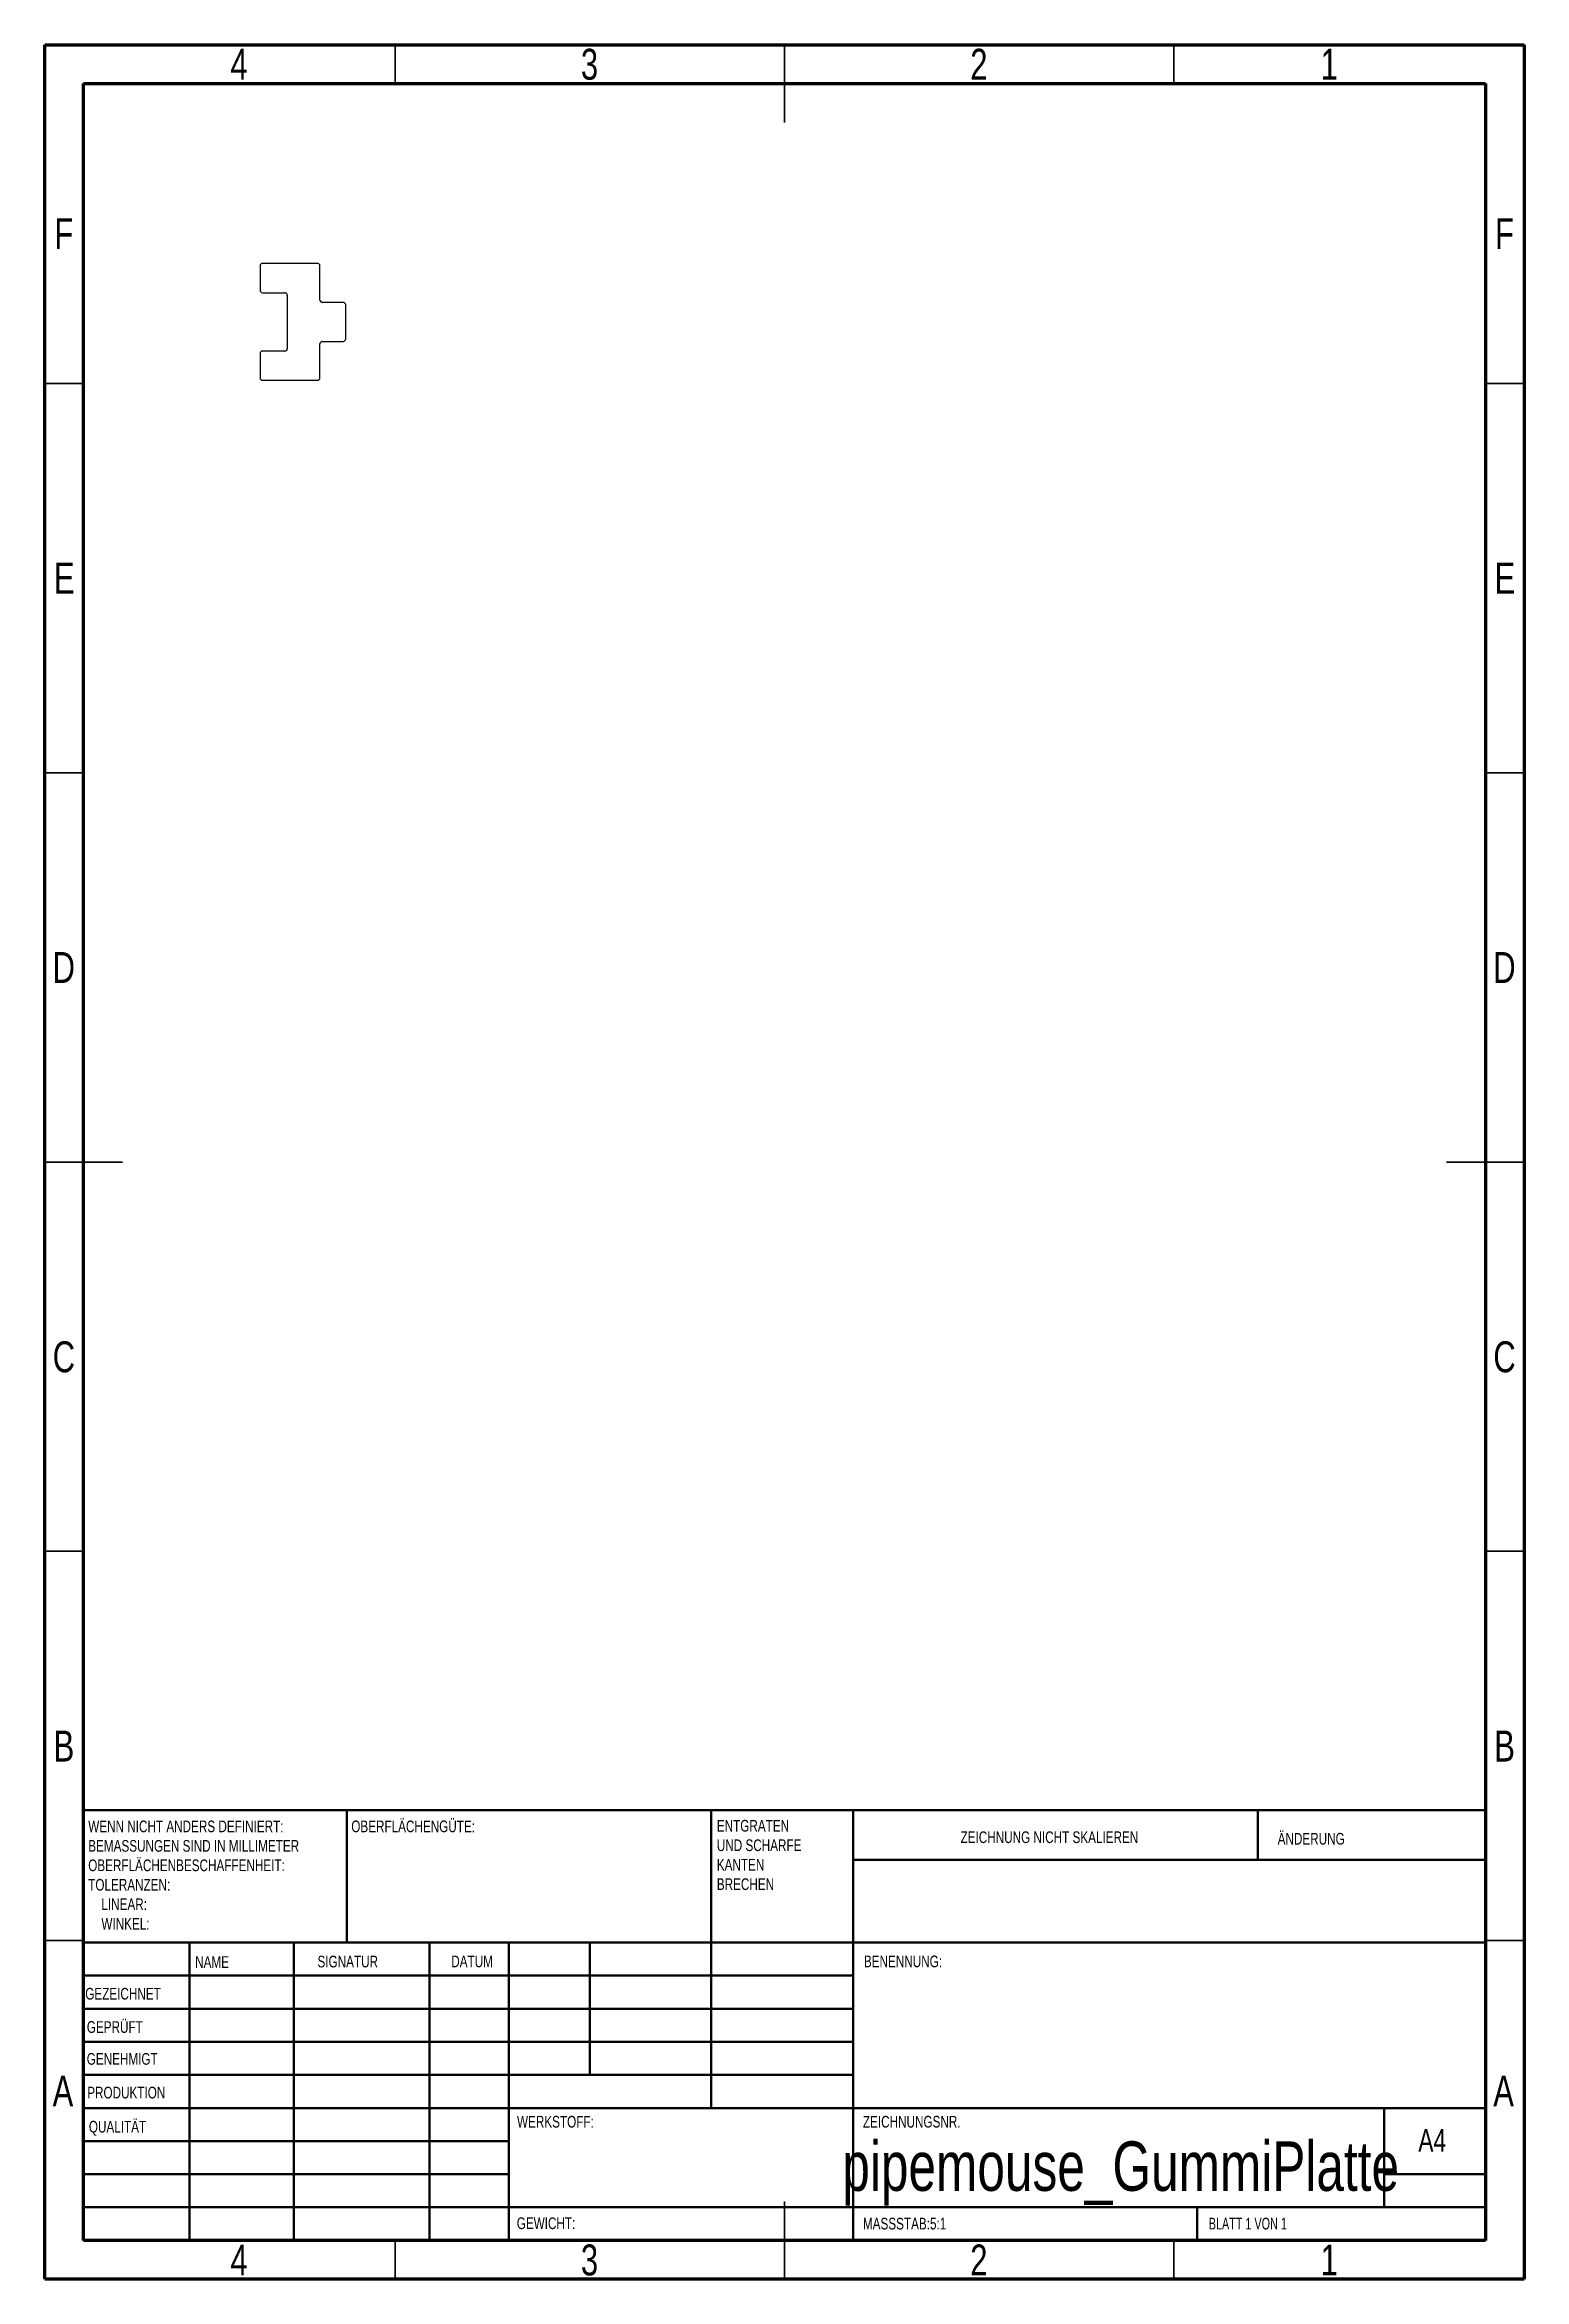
# Model space of a CAD drawing. Header units: millimetres. Extents: x 15 to 205, y 5 to 292.
import ezdxf

# ---------------------------------------------------------------- set-up
doc = ezdxf.new("R2010")
doc.units = ezdxf.units.MM
doc.styles.add('SLDTEXTSTYLE0', font='TXT', dxfattribs={"width": 0.75})
doc.styles.add('SLDTEXTSTYLE1', font='TXT', dxfattribs={"width": 0.692308})

# ---------------------------------------------------------------- blocks, each defined once
blk = doc.blocks.new('SW_NOTE_0')
at = {"color": 0, "linetype": 'Continuous', "lineweight": 0, "char_height": 1.5, "attachment_point": 1, "style": 'SLDTEXTSTYLE0'}
for s, insert in [('ENTGRATEN', (0, 1.93)), ('UND SCHARFE', (0, -0.57)), ('KANTEN', (0, -3.07)), ('BRECHEN', (0, -5.57))]:
    blk.add_mtext(s, dxfattribs=dict(at, insert=insert))
blk = doc.blocks.new('SW_NOTE_0_1')
at = {"color": 0, "linetype": 'Continuous', "lineweight": 0, "char_height": 1.5, "attachment_point": 1, "style": 'SLDTEXTSTYLE0'}
for s, insert in [('WENN NICHT ANDERS DEFINIERT:', (0, 1.93)), ('OBERFLÄCHENBESCHAFFENHEIT:', (0, -3.07)), ('BEMASSUNGEN SIND IN MILLIMETER', (0, -0.57)), ('TOLERANZEN:', (0, -5.57)), ('LINEAR:', (1.69, -8.07)), ('WINKEL:', (1.69, -10.57))]:
    blk.add_mtext(s, dxfattribs=dict(at, insert=insert))

msp = doc.modelspace()

# ---------------------------------------------------------------- linework, layer by layer
at = {"color": 7, "linetype": 'Continuous', "lineweight": 70}
for p, q in [((15, 5), (15, 292)), ((15, 292), (205, 292)), ((205, 292), (205, 5)), ((20, 10), (20, 287)), ((20, 287), (200, 287)), ((200, 287), (200, 10)), ((200, 10), (20, 10)), ((205, 5), (15, 5))]:
    msp.add_line(p, q, dxfattribs=at)
at = {"color": 7, "linetype": 'Continuous', "lineweight": 35}
for p, q in [((60, 287), (60, 292)), ((110, 292), (110, 282)), ((110, 287), (110, 292)), ((160, 287), (160, 292)), ((20, 248.5), (15, 248.5)), ((200, 248.5), (205, 248.5)), ((20, 198.5), (15, 198.5)), ((200, 198.5), (205, 198.5)), ((15, 148.5), (25, 148.5)), ((20, 148.5), (15, 148.5)), ((205, 148.5), (195, 148.5)), ((200, 148.5), (205, 148.5)), ((20, 98.5), (15, 98.5)), ((200, 98.5), (205, 98.5)), ((20, 48.5), (15, 48.5)), ((200, 48.5), (205, 48.5)), ((110, 5), (110, 15)), ((60, 10), (60, 5)), ((110, 10), (110, 5)), ((160, 10), (160, 5))]:
    msp.add_line(p, q, dxfattribs=at)
at = {"color": 7, "linetype": 'Continuous', "lineweight": 25}
for p, q in [((42.65, 263.6), (42.65, 260.45)), ((50.05, 263.9), (42.95, 263.9)), ((50.35, 259.2), (50.35, 263.6)), ((42.95, 260.15), (45.85, 260.15)), ((46.15, 259.85), (46.15, 252.95)), ((53.35, 258.9), (50.65, 258.9)), ((53.65, 254.2), (53.65, 258.6)), ((45.85, 252.65), (42.95, 252.65)), ((50.35, 249.2), (50.35, 253.6)), ((50.65, 253.9), (53.35, 253.9)), ((42.65, 252.35), (42.65, 249.2)), ((42.95, 248.9), (50.05, 248.9))]:
    msp.add_line(p, q, dxfattribs=at)
at = {"color": 7, "linetype": 'Continuous', "lineweight": 50}
for p, q in [((20, 65.25), (200, 65.25)), ((20, 65.25), (20, 10)), ((53.8, 48.25), (53.8, 65.25)), ((100.6, 65.25), (100.6, 27)), ((118.8, 65.25), (118.8, 10)), ((170.8, 58.88), (170.8, 65.25)), ((200, 58.88), (118.8, 58.88)), ((200, 48.25), (20, 48.25)), ((33.6, 48.25), (33.6, 10)), ((46.99, 48.25), (46.99, 10)), ((64.4, 48.25), (64.4, 10)), ((74.6, 10), (74.6, 48.25)), ((85, 31.25), (85, 48.25)), ((118.8, 44), (20, 44)), ((118.8, 39.75), (20, 39.75)), ((118.8, 35.5), (20, 35.5)), ((118.8, 31.25), (20, 31.25)), ((74.6, 27), (20, 27)), ((74.6, 27), (200, 27)), ((187, 14.25), (187, 27)), ((74.6, 22.75), (20, 22.75)), ((74.6, 18.5), (20, 18.5)), ((200, 18.5), (187, 18.5)), ((20, 14.25), (200, 14.25)), ((163, 10), (163, 14.25))]:
    msp.add_line(p, q, dxfattribs=at)
at = {"color": 7, "linetype": 'Continuous', "lineweight": 25}
for centre, start, end in [((42.95, 263.6), 90, 180), ((50.05, 263.6), 0, 90), ((42.95, 260.45), 180, 270), ((45.85, 259.85), 0, 90), ((50.65, 259.2), 180, 270), ((53.35, 258.6), 0, 90), ((42.95, 252.35), 90, 180), ((45.85, 252.95), 270, 0), ((50.65, 253.6), 90, 180), ((53.35, 254.2), 270, 0), ((42.95, 249.2), 180, 270), ((50.05, 249.2), 270, 0)]:
    msp.add_arc(centre, 0.3, start, end, dxfattribs=at)

# ---------------------------------------------------------------- block references
at = {"color": 7, "linetype": 'Continuous', "lineweight": 0}
for name, p in [('SW_NOTE_0_1', (20.59, 61.99)), ('SW_NOTE_0', (101.31, 62.07))]:
    msp.add_blockref(name, p, dxfattribs=at)

# ---------------------------------------------------------------- texts
for s, insert, char_height, attachment_point, style in [('4', (39.96, 291.47), 3.97, 2, 'SLDTEXTSTYLE0'), ('3', (84.96, 291.47), 3.97, 2, 'SLDTEXTSTYLE0'), ('2', (134.96, 291.47), 3.97, 2, 'SLDTEXTSTYLE0'), ('1', (179.96, 291.47), 3.97, 2, 'SLDTEXTSTYLE0'), ('F', (17.46, 269.72), 3.97, 2, 'SLDTEXTSTYLE0'), ('F', (202.46, 269.72), 3.97, 2, 'SLDTEXTSTYLE0'), ('E', (17.51, 225.47), 3.97, 2, 'SLDTEXTSTYLE0'), ('E', (202.51, 225.47), 3.97, 2, 'SLDTEXTSTYLE0'), ('D', (17.45, 175.47), 3.97, 2, 'SLDTEXTSTYLE0'), ('D', (202.45, 175.47), 3.97, 2, 'SLDTEXTSTYLE0'), ('C', (17.46, 125.47), 3.97, 2, 'SLDTEXTSTYLE0'), ('C', (202.46, 125.47), 3.97, 2, 'SLDTEXTSTYLE0'), ('B', (17.47, 75.47), 3.97, 2, 'SLDTEXTSTYLE0'), ('B', (202.47, 75.47), 3.97, 2, 'SLDTEXTSTYLE0'), ('OBERFLÄCHENGÜTE:', (54.37, 63.92), 1.5, 1, 'SLDTEXTSTYLE0'), ('ZEICHNUNG NICHT SKALIEREN', (132.61, 62.53), 1.5, 1, 'SLDTEXTSTYLE0'), ('ÄNDERUNG', (173.33, 62.33), 1.5, 1, 'SLDTEXTSTYLE0'), ('NAME', (34.32, 46.5), 1.5, 1, 'SLDTEXTSTYLE0'), ('SIGNATUR', (50.03, 46.56), 1.5, 1, 'SLDTEXTSTYLE0'), ('DATUM', (67.21, 46.58), 1.5, 1, 'SLDTEXTSTYLE0'), ('BENENNUNG:', (120.2, 46.58), 1.5, 1, 'SLDTEXTSTYLE0'), ('GEZEICHNET', (20.21, 42.43), 1.5, 1, 'SLDTEXTSTYLE0'), ('GEPRÜFT', (20.41, 38.15), 1.5, 1, 'SLDTEXTSTYLE0'), ('GENEHMIGT', (20.4, 34.06), 1.5, 1, 'SLDTEXTSTYLE0'), ('A', (17.34, 31.17), 3.97, 2, 'SLDTEXTSTYLE0'), ('PRODUKTION', (20.46, 29.73), 1.5, 1, 'SLDTEXTSTYLE0'), ('A', (202.34, 31.17), 3.97, 2, 'SLDTEXTSTYLE0'), ('WERKSTOFF:', (75.65, 25.99), 1.5, 1, 'SLDTEXTSTYLE0'), ('ZEICHNUNGSNR.', (120.07, 25.99), 1.5, 1, 'SLDTEXTSTYLE0'), ('QUALITÄT', (20.67, 25.35), 1.5, 1, 'SLDTEXTSTYLE0'), ('pipemouse_GummiPlatte', (153.17, 22.71), 6.35, 2, 'SLDTEXTSTYLE0'), ('A4', (191.39, 24.3), 2.91, 1, 'SLDTEXTSTYLE0'), ('GEWICHT:', (75.62, 12.95), 1.499, 1, 'SLDTEXTSTYLE0'), ('MASSSTAB:5:1', (120.07, 12.9), 1.5, 1, 'SLDTEXTSTYLE0'), ('BLATT 1 VON 1', (164.48, 12.9), 1.5, 1, 'SLDTEXTSTYLE1'), ('4', (39.96, 9.47), 3.97, 2, 'SLDTEXTSTYLE0'), ('3', (84.96, 9.47), 3.97, 2, 'SLDTEXTSTYLE0'), ('2', (134.96, 9.47), 3.97, 2, 'SLDTEXTSTYLE0'), ('1', (179.96, 9.47), 3.97, 2, 'SLDTEXTSTYLE0')]:
    msp.add_mtext(s, dxfattribs=dict(at, insert=insert, char_height=char_height, attachment_point=attachment_point, style=style))

doc.saveas('drawing.dxf')
